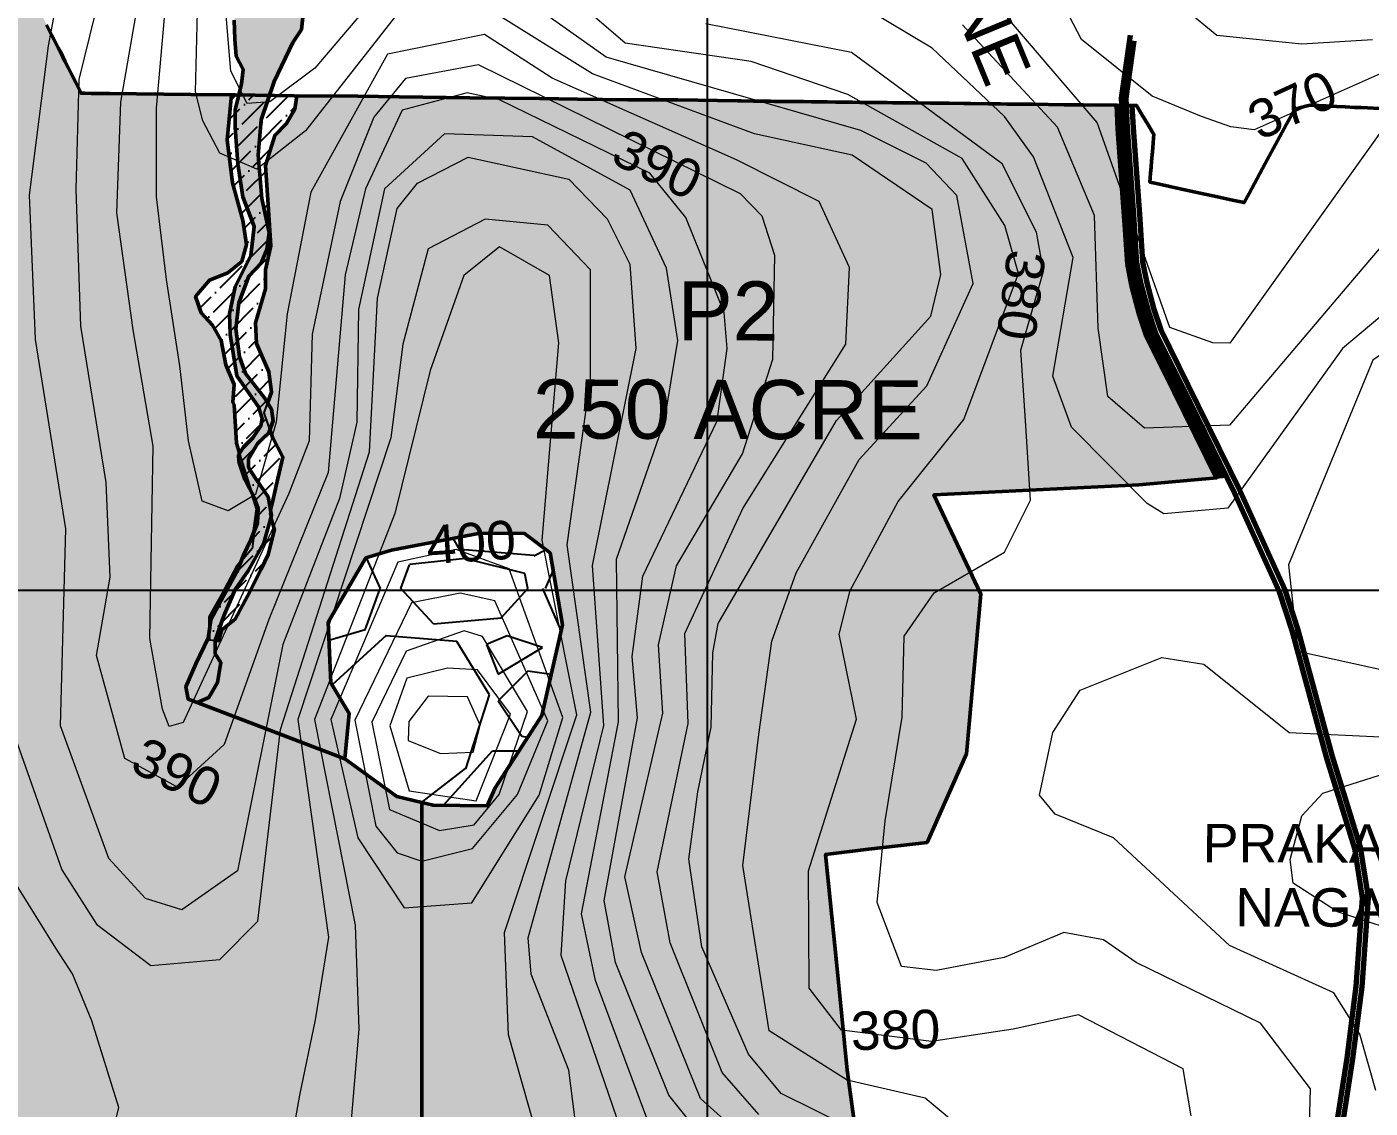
# Model space of a CAD drawing. Header units: metres. Extents: x 32505 to 230200, y 224018 to 1564544.
# Drawn here: x 225309 to 226673, y 1562174 to 1563272 of the extents above; entities that cross this region are included whole.
import ezdxf

# ---------------------------------------------------------------- set-up
doc = ezdxf.new("R2010")
doc.units = ezdxf.units.M
doc.linetypes.add('PHANTOM2', pattern=[1.25, 0.625, -0.125, 0.125, -0.125, 0.125, -0.125])
for name, color, linetype, lineweight in [('10 M CONTOUR', 8, 'Continuous', 9), ('2 M CONTOUR', 254, 'Continuous', 9), ('STREAM', 141, 'Continuous', 0)]:
    doc.layers.add(name, color=color, linetype=linetype, lineweight=lineweight)
for name, color, linetype in [('CONTEXT', 44, 'Continuous'), ('G_B.T. ROAD', 1, 'Continuous'), ('GRID', 7, 'Continuous'), ('VILLAGE BOUNDARY', 6, 'Continuous')]:
    doc.layers.add(name, color=color, linetype=linetype)
doc.styles.get("Standard").update_dxf_attribs({"font": 'arial.ttf'})

msp = doc.modelspace()

# ---------------------------------------------------------------- hatches: boundary and pattern name
h = msp.add_hatch()
h.set_pattern_fill('ANSI36', color=4, scale=4)
h.paths.add_polyline_path([(225517.1, 1563202.7), (225512.8, 1563157.4), (225518.3, 1563113.6), (225528.7, 1563075.2), (225532.2, 1563051), (225527.5, 1563033.9), (225513.5, 1563022.3), (225494.8, 1563014.8), (225480.6, 1562998.2), (225486.3, 1562981.8), (225497.7, 1562969.1), (225506.7, 1562953.7), (225511.4, 1562928.8), (225519.7, 1562908.9), (225518.4, 1562891), (225519.7, 1562888.2), (225522.2, 1562849.2), (225526.7, 1562834.6), (225535.9, 1562805.3), (225543.1, 1562782.2), (225538, 1562742.5), (225522.9, 1562724.3), (225507.6, 1562695.4), (225495.2, 1562673.4), (225494.7, 1562649.6), (225504, 1562648.8), (225507.4, 1562660), (225520.7, 1562670.6), (225533.4, 1562694), (225547.4, 1562721.5), (225554.3, 1562736.2), (225560.7, 1562761.8), (225555.9, 1562777.9), (225558.7, 1562789.3), (225564.3, 1562813.5), (225569.3, 1562835), (225558.8, 1562855.5), (225550.2, 1562880.1), (225557.8, 1562901.2), (225555.1, 1562921.8), (225542.6, 1562950.5), (225541.6, 1562971.6), (225551.5, 1563006), (225551.5, 1563025.4), (225556.9, 1563049.8), (225554.2, 1563091.2), (225551.5, 1563131.3), (225561.1, 1563161.7), (225572.8, 1563173.7), (225581.4, 1563188.2), (225583.4, 1563201.9)])
at = {"true_color": 0xab5959}
h = msp.add_hatch(dxfattribs=at)
h.set_pattern_fill('GRAVEL', color=25, scale=300)
h.set_pattern_definition([(228.0127875, (216, 300), (-2400, -2700), [40.3608, -3995.726414]), (184.9697407, (189, 270), (3600, 300), [69.2604, -6856.77743]), (132.5104471, (120, 264), (3000, -3300), [48.8364, -4834.80978]), (267.273689, (3, 189), (300, 6000), [63.0714, -6244.06741]), (292.8336542, (0, 126), (-1500, 3600), [61.8465, -6122.81194]), (357.273689, (24, 69), (-6000, 300), [63.0714, -6244.06741]), (37.6942405, (87, 66), (-3900, -3000), [83.4087, -8257.454565]), (72.2553284, (153, 117), (2100, 6600), [78.7464, -7795.89645]), (121.4295656, (177, 192), (-2400, 3900), [63.285, -6265.221933]), (175.2363583, (144, 246), (3300, -300), [72.2496, -3540.228774]), (222.3974378, (72, 252), (-3600, -3300), [93.4344, -9250.0125]), (138.8140748, (300, 186), (-2100, 1800), [31.8903, -3157.153444]), (171.4692344, (276, 207), (3900, -600), [60.6711, -6006.453425]), (225, (216, 216), (-3e-14, -300), [42.4263, -381.83777]), (203.1985905, (195, 252), (1500, 600), [22.8474, -2261.88453]), (291.8014095, (174, 243), (-300, 900), [32.3109, -1583.23854]), (30.9637565, (186, 213), (900, 600), [52.4787, -1696.80687]), (161.565051, (231, 240), (600, -300), [37.9473, -910.736]), (16.3895403, (0, 243), (3000, 900), [53.16, -5262.853544]), (70.346176, (51, 258), (-1200, -3300), [44.5983, -4415.222324]), (293.1985905, (231, 300), (-600, 1500), [45.6945, -2239.03743]), (343.6104597, (249, 258), (-3000, 900), [53.16, -5262.853544]), (339.4439548, (0, 57), (-1500, 600), [51.264, -2511.937124]), (294.7751406, (48, 39), (-1500, 3300), [42.9534, -4252.39292]), (66.8014095, (234, 0), (600, 1500), [45.6945, -2239.03743]), (17.3540246, (252, 42), (-3900, -1200), [50.2893, -4978.627084]), (69.4439548, (87, 0), (-600, -1500), [25.632, -2537.569124]), (101.3099325, (216, 0), (-300, 1200), [15.297, -1514.408854]), (165.9637565, (213, 15), (900, -300), [61.8465, -1175.08519]), (186.009006, (153, 30), (3000, 300), [57.315, -5674.17695]), (303.6900675, (186, 186), (-300, 600), [43.2666, -1038.39878]), (353.1572266, (210, 150), (5100, -600), [75.5382, -7478.26879]), (60.945396, (285, 141), (-1200, -2100), [30.8868, -3057.80224]), (90, (300, 168), (-300, 300), [18, -282]), (120.2564372, (147, 39), (1200, -2100), [41.6772, -4126.055997]), (48.0127875, (126, 75), (2400, 2700), [80.7216, -3955.365614]), (0, (180, 135), (300, 300), [78, -222]), (325.3048465, (258, 135), (3000, -2100), [47.4342, -4695.98229]), (254.054604, (297, 108), (-300, -1200), [43.6806, -2140.352367]), (207.6459754, (285, 66), (-5700, -3000), [71.1195, -7040.842255]), (175.4260787, (222, 33), (-3900, 300), [75.2397, -7448.72202])])
h.paths.add_polyline_path([(225814.7, 1562757.6), (225769.7, 1562758.1), (225679.5, 1562740.6), (225653.6, 1562733), (225615.1, 1562667.5), (225618, 1562606), (225636.7, 1562575), (225632.1, 1562529), (225684.9, 1562490.6), (225721.7, 1562481.9), (225776.7, 1562481.3), (225784.9, 1562499.6), (225832, 1562572.9), (225853.1, 1562664.9), (225840.5, 1562737.9)])
at = {"layer": 'STREAM', "lineweight": 50}
h = msp.add_hatch(color=256, dxfattribs=at)
h.dxf.hatch_style = 1
h.paths.add_polyline_path([(225589.6, 1563281.8), (225586.7, 1563293.6), (225569.7, 1563303.8), (225557.2, 1563311.2), (225555.8, 1563317.8), (225561.7, 1563326.6), (225579.3, 1563341.3), (225591.2, 1563348.2), (225596.4, 1563357.1), (225599.4, 1563374.7), (225586.1, 1563397.6), (225572.8, 1563424.1), (225570.6, 1563444.8), (225576.5, 1563471.3), (225581.7, 1563502.3), (225587.7, 1563534.6), (225576.9, 1563534.8), (225574.1, 1563514), (225568.6, 1563473), (225564.2, 1563466), (225558.9, 1563470.2), (225555.8, 1563499.5), (225552.1, 1563535.1), (225546.3, 1563535.2), (225547.8, 1563470.6), (225551.3, 1563434.8), (225564.2, 1563405.5), (225572.8, 1563388.3), (225583.6, 1563375.4), (225585.7, 1563366.8), (225581.4, 1563356.8), (225570, 1563347.4), (225556.4, 1563336.7), (225547.8, 1563325.2), (225540.6, 1563314.5), (225528.4, 1563303), (225523.4, 1563295.9), (225519.8, 1563278.7), (225520.5, 1563259.4), (225522, 1563242.2), (225529.1, 1563228.6), (225527.3, 1563214.2), (225520.8, 1563187.6), (225520.8, 1563169.7), (225523.7, 1563133), (225528.7, 1563099.3), (225540.2, 1563069.2), (225536.6, 1563039.7), (225520.8, 1563007.9), (225515, 1562980.6), (225515.7, 1562959.7), (225522.5, 1562917.8), (225544.7, 1562886.1), (225548.3, 1562874.3), (225547, 1562867), (225538.8, 1562854.8), (225529.3, 1562845.3), (225524.3, 1562837.5), (225524.7, 1562830.7), (225530.6, 1562812.6), (225540.2, 1562794.3), (225544.3, 1562782.9), (225543.4, 1562768), (225536.6, 1562751.2), (225529.3, 1562735.8), (225522.4, 1562718.3), (225509.3, 1562694.3), (225496.2, 1562669.6), (225493.3, 1562651.4), (225481, 1562625.2), (225470.8, 1562602), (225473, 1562589.6), (225482.4, 1562586), (225494.1, 1562591.1), (225502.8, 1562606.3), (225506.4, 1562626.7), (225500.6, 1562635.4), (225500.6, 1562649.2), (225509.3, 1562674), (225521, 1562700.9), (225534.1, 1562719.8), (225550.1, 1562748.1), (225557.8, 1562775.8), (225554.2, 1562794.8), (225541.8, 1562813), (225534.5, 1562824.7), (225534.5, 1562833.4), (225544, 1562849.5), (225554.9, 1562859.7), (225559.3, 1562872.1), (225557.8, 1562883.7), (225550.5, 1562895.4), (225531.2, 1562920.2), (225525.3, 1562937), (225521.6, 1562965.5), (225524.6, 1562991.9), (225534.8, 1563018.9), (225547.3, 1563032.1), (225553.1, 1563046), (225555.3, 1563062.8), (225547.9, 1563097.7), (225544.3, 1563141.7), (225547.2, 1563177.7), (225560.4, 1563216.6), (225579.5, 1563256.2), (225588.1, 1563269.3)])
at = {"layer": 'STREAM', "true_color": 0xffffdb}
h = msp.add_hatch(color=7, dxfattribs=at)
h.dxf.hatch_style = 1
h.paths.add_polyline_path([(225710.4, 1562484.6), (225684.9, 1562490.6), (225632.1, 1562529), (225482.4, 1562586), (225473, 1562589.6), (225470.8, 1562602), (225481, 1562625.2), (225493.3, 1562651.4), (225495, 1562661.5), (225495.2, 1562673.4), (225507.6, 1562695.4), (225522.9, 1562724.3), (225526.5, 1562728.6), (225529.3, 1562735.8), (225536.6, 1562751.2), (225540.3, 1562760.3), (225543.1, 1562782.2), (225538, 1562798.5), (225530.6, 1562812.6), (225524.7, 1562830.7), (225524.3, 1562837.5), (225525.3, 1562839.2), (225522.2, 1562849.2), (225519.7, 1562888.2), (225518.4, 1562891), (225519.7, 1562908.9), (225511.4, 1562928.8), (225506.7, 1562953.7), (225497.7, 1562969.1), (225486.3, 1562981.8), (225480.6, 1562998.2), (225494.8, 1563014.8), (225513.5, 1563022.3), (225527.5, 1563033.9), (225532.2, 1563051), (225528.7, 1563075.2), (225518.3, 1563113.6), (225512.8, 1563157.4), (225517.1, 1563202.8), (225475.9, 1563203.2), (225393.4, 1563204.2), (225386.8, 1563204.2), (225381, 1563204.3), (225374.7, 1563204.4), (225368.2, 1563204.5), (225364.5, 1563204.5), (225362.8, 1563207.9), (225359, 1563215.5), (225354.8, 1563223.9), (225350.9, 1563231.5), (225348, 1563237.2), (225345.6, 1563242), (225343.4, 1563246.4), (225341.2, 1563250.7), (225338.1, 1563256.8), (225336.5, 1563260), (225334.9, 1563263.3), (225332.2, 1563268.6), (225329.5, 1563273.9), (225325.8, 1563281.3), (225323.7, 1563285.4), (225321.2, 1563290.4), (225319.8, 1563293.6), (225318.1, 1563297.7), (225317, 1563300.3), (225315.6, 1563303.7), (225314.5, 1563306.4), (225313.4, 1563309.1), (225312.4, 1563311.4), (225311.2, 1563314.5), (225309.7, 1563318.1), (225308.7, 1563320.4), (225307.9, 1563322.3), (225306.9, 1563324.7), (225297.9, 1563346.5), (225285.4, 1563376.6), (225271.1, 1563411.2), (225258.3, 1563442), (225245, 1563474), (225216, 1563462), (225153.3, 1563436), (225082.1, 1563406.5), (224883.5, 1563319.7), (224823.2, 1563296.6), (224782.5, 1563281.1), (224790.8, 1563227.3), (224798.1, 1563179.9), (224802, 1563154.2), (224806.5, 1563124.8), (224810.5, 1563099.2), (224812.8, 1563084.3), (224827.3, 1563089.3), (224838.1, 1563093), (224848.9, 1563096.8), (224863.3, 1563101.7), (224866.6, 1563094.5), (224870.3, 1563086.3), (224873.6, 1563079), (224876.2, 1563073.4), (224867.7, 1563070.1), (224857.7, 1563066.3), (224842.5, 1563060.4), (224828, 1563054.7), (224815.5, 1563053.9), (224820.5, 1563000), (224828.6, 1562911.1), (224831, 1562884.6), (224834.6, 1562844.8), (224838.6, 1562801.8), (224842.3, 1562760.8), (224847, 1562709.6), (224850.3, 1562672.8), (224850.8, 1562668.1), (224851.6, 1562659.4), (224852.1, 1562654.1), (224880.1, 1562610.3), (224919.4, 1562549.1), (224991.3, 1562436.8), (225007.4, 1562411.8), (225018, 1562395.2), (225050.9, 1562331.6), (225072.8, 1562289.1), (225100.4, 1562235.6), (225162.1, 1562115.5), (225194.8, 1562051.7), (225223.7, 1561995.5), (225227.4, 1561988.2), (225229.9, 1561983.5), (225233.4, 1561976.5), (225237.3, 1561968.9), (225247.3, 1561949.4), (225258.4, 1561927.8), (225260.5, 1561921.7), (225262.8, 1561913.8), (225284.5, 1561893), (225341, 1561838.6), (225423.7, 1561757.8), (225510.5, 1561673), (225559.9, 1561624.5), (225616, 1561569.7), (225644.5, 1561569.7), (225710.4, 1561569.7)])
h = msp.add_hatch(color=7, dxfattribs=at)
h.dxf.hatch_style = 1
h.paths.add_polyline_path([(226142.1, 1562213), (226131.2, 1562322.5), (226120.2, 1562432), (226163.8, 1562437.1), (226223.2, 1562444.1), (226263.2, 1562533.9), (226277.7, 1562696), (226230.2, 1562796.9), (226438.1, 1562807.1), (226517.2, 1562814.2), (226474.4, 1562901.3), (226446.4, 1562958), (226438.9, 1562980.4), (226431, 1563009.8), (226426.8, 1563031.1), (226424, 1563075.6), (226417.2, 1563168.4), (226416, 1563192.3), (226413.1, 1563192.3), (226382.1, 1563192.7), (226362.3, 1563192.9), (226330.1, 1563193.3), (226314.4, 1563193.5), (226304, 1563193.6), (226297.6, 1563193.7), (226285.5, 1563193.8), (226267.5, 1563194), (226260.6, 1563194.1), (226245.5, 1563194.3), (226226.7, 1563194.5), (226210.9, 1563194.7), (226195.6, 1563194.8), (226188, 1563194.9), (226182.7, 1563195), (226169.3, 1563195.1), (226161.4, 1563195.2), (226155.1, 1563195.3), (226147.5, 1563195.4), (226139, 1563195.5), (226130.6, 1563195.6), (226121.7, 1563195.7), (226118, 1563195.7), (226105.9, 1563195.9), (226097.7, 1563196), (226087.7, 1563196.1), (226083.2, 1563196.1), (226076.6, 1563196.2), (226073.1, 1563196.3), (226068.4, 1563196.3), (226064.3, 1563196.4), (226062.2, 1563196.4), (226057.5, 1563196.4), (226047.1, 1563196.5), (226034.6, 1563196.7), (226030.7, 1563196.7), (225970.2, 1563197.8), (225919.4, 1563198), (225868.2, 1563198.6), (225830, 1563199.1), (225759, 1563199.9), (225687.4, 1563200.9), (225645.4, 1563201.4), (225583.4, 1563201.9), (225581.4, 1563188.2), (225572.8, 1563173.7), (225561.1, 1563161.7), (225551.5, 1563131.3), (225554.2, 1563091.2), (225556.9, 1563049.8), (225551.5, 1563025.4), (225551.5, 1563006), (225541.6, 1562971.6), (225542.6, 1562950.5), (225555.1, 1562921.8), (225557.8, 1562901.2), (225553.8, 1562890.1), (225557.8, 1562883.7), (225559.3, 1562872.1), (225556.1, 1562863.2), (225558.8, 1562855.5), (225569.3, 1562835), (225564.3, 1562813.5), (225558.7, 1562789.3), (225556.8, 1562781.3), (225557.8, 1562775.8), (225557.2, 1562773.5), (225560.7, 1562761.8), (225554.3, 1562736.2), (225547.4, 1562721.5), (225533.4, 1562694), (225520.7, 1562670.6), (225507.4, 1562660), (225504, 1562648.8), (225500.6, 1562649.1), (225500.6, 1562635.4), (225506.4, 1562626.7), (225502.8, 1562606.3), (225494.1, 1562591.1), (225482.4, 1562586), (225632.1, 1562529), (225636.7, 1562575), (225618, 1562606), (225615.1, 1562667.5), (225653.6, 1562733), (225679.5, 1562740.6), (225769.7, 1562758.1), (225814.7, 1562757.6), (225840.5, 1562737.9), (225853.1, 1562664.9), (225832, 1562572.9), (225784.9, 1562499.6), (225776.7, 1562481.3), (225721.7, 1562481.9), (225710.4, 1562484.6), (225710.4, 1561569.7), (226605.1, 1561569.7), (226612.1, 1561662.6), (226583.8, 1561654.3), (226570.7, 1561655), (226565.7, 1561637.3), (226393.7, 1561672.4), (226307.3, 1561709.5), (226333.7, 1561723.8), (226363.6, 1561810.7), (226292.5, 1561808.3), (226238.2, 1561938.4), (226166.9, 1562032.6)])

# ---------------------------------------------------------------- linework, layer by layer
at = {"color": 1, "lineweight": 50}
for p, q in [((226502, 1562866.7), (226462.4, 1562947)), ((226527.3, 1562815.1), (226502, 1562866.7))]:
    msp.add_line(p, q, dxfattribs=at)
msp.add_lwpolyline([(225329.5, 1563273.9), (225332.2, 1563268.6), (225334.9, 1563263.3), (225336.5, 1563260), (225338.1, 1563256.8), (225341.2, 1563250.7), (225343.4, 1563246.4), (225345.6, 1563242), (225348, 1563237.2), (225350.9, 1563231.5), (225354.8, 1563223.9), (225359, 1563215.5), (225362.8, 1563207.9), (225364.5, 1563204.5), (225368.2, 1563204.5), (225374.7, 1563204.4), (225381, 1563204.3), (225386.8, 1563204.2), (225393.4, 1563204.2), (225475.9, 1563203.2), (225521.2, 1563202.8), (225580.8, 1563202), (225645.4, 1563201.4), (225687.4, 1563200.9), (225759, 1563199.9), (225830, 1563199.1), (225868.2, 1563198.6), (225919.4, 1563198), (225970.2, 1563197.8), (226030.7, 1563196.7), (226034.6, 1563196.7), (226047.1, 1563196.5), (226057.5, 1563196.4), (226062.2, 1563196.4), (226064.3, 1563196.4), (226068.4, 1563196.3), (226073.1, 1563196.3), (226076.6, 1563196.2), (226083.2, 1563196.1), (226087.7, 1563196.1), (226097.7, 1563196), (226105.9, 1563195.9), (226118, 1563195.7), (226121.7, 1563195.7), (226130.6, 1563195.6), (226139, 1563195.5), (226147.5, 1563195.4), (226155.1, 1563195.3), (226161.4, 1563195.2), (226169.3, 1563195.1), (226182.7, 1563195), (226188, 1563194.9), (226195.6, 1563194.8), (226210.9, 1563194.7), (226226.7, 1563194.5), (226245.5, 1563194.3), (226260.6, 1563194.1), (226267.5, 1563194), (226285.5, 1563193.8), (226297.6, 1563193.7), (226304, 1563193.6), (226314.4, 1563193.5), (226330.1, 1563193.3), (226362.3, 1563192.9), (226382.1, 1563192.7), (226413.1, 1563192.3), (226420.4, 1563192.2), (226430, 1563192.1), (226435.6, 1563192.1), (226440.1, 1563184.6), (226444.9, 1563176.7), (226448.6, 1563170.7), (226453.4, 1563162.8), (226453.1, 1563159.2), (226452.6, 1563153.7), (226451.9, 1563145.1), (226451.1, 1563135.5), (226450.6, 1563129.6), (226450.1, 1563123.5), (226449.7, 1563118.8), (226449.3, 1563114.3), (226455.9, 1563112.9), (226469.6, 1563109.9), (226483.3, 1563106.9), (226500.4, 1563103.2), (226518.1, 1563099.3), (226533.1, 1563096.1), (226545, 1563093.5), (226550.1, 1563102.9), (226558.3, 1563118), (226566.4, 1563133.1), (226578.9, 1563156.1), (226588, 1563173), (226596.5, 1563188.5), (226602.7, 1563190.1), (226608.9, 1563191.6), (226612.1, 1563192.4), (226620.2, 1563192), (226628.3, 1563191.6), (226638.8, 1563191.1), (226647.8, 1563190.6), (226657.2, 1563190.2), (226663.7, 1563189.9), (226682.9, 1563188.9)], dxfattribs=at)
at = {"color": 4, "flags": 128}
msp.add_lwpolyline([(225517.1, 1563202.7), (225512.8, 1563157.4), (225518.3, 1563113.6), (225528.7, 1563075.2), (225532.2, 1563051), (225527.5, 1563033.9), (225513.5, 1563022.3), (225494.8, 1563014.8), (225480.6, 1562998.2), (225486.3, 1562981.8), (225497.7, 1562969.1), (225506.7, 1562953.7), (225511.4, 1562928.8), (225519.7, 1562908.9), (225518.4, 1562891), (225519.7, 1562888.2), (225522.2, 1562849.2), (225526.7, 1562834.6), (225535.9, 1562805.3), (225543.1, 1562782.2), (225538, 1562742.5), (225522.9, 1562724.3), (225507.6, 1562695.4), (225495.2, 1562673.4), (225494.7, 1562649.6), (225504, 1562648.8), (225507.4, 1562660), (225520.7, 1562670.6), (225533.4, 1562694), (225547.4, 1562721.5), (225554.3, 1562736.2), (225560.7, 1562761.8), (225555.9, 1562777.9), (225558.7, 1562789.3), (225564.3, 1562813.5), (225569.3, 1562835), (225558.8, 1562855.5), (225550.2, 1562880.1), (225557.8, 1562901.2), (225555.1, 1562921.8), (225542.6, 1562950.5), (225541.6, 1562971.6), (225551.5, 1563006), (225551.5, 1563025.4), (225556.9, 1563049.8), (225554.2, 1563091.2), (225551.5, 1563131.3), (225561.1, 1563161.7), (225572.8, 1563173.7), (225581.4, 1563188.2), (225583.4, 1563201.9), (225517.1, 1563202.7)], dxfattribs=at)
at = {"color": 1}
msp.add_lwpolyline([(226527.3, 1562815.1), (226438.1, 1562807.1), (226427.9, 1562806.8), (226391.6, 1562805.3), (226327.6, 1562802), (226230.2, 1562796.9), (226267, 1562718.6), (226277.7, 1562696), (226263.2, 1562533.9), (226223.2, 1562444.1), (226163.8, 1562437.1)], dxfattribs=at)
at = {"color": 17, "elevation": 400, "flags": 128}
msp.add_lwpolyline([(225814.7, 1562757.6), (225769.7, 1562758.1), (225679.5, 1562740.6), (225653.6, 1562733), (225615.1, 1562667.5), (225618, 1562606), (225636.7, 1562575), (225632.1, 1562529), (225684.9, 1562490.6), (225721.7, 1562481.9), (225776.7, 1562481.3), (225784.9, 1562499.6), (225832, 1562572.9), (225853.1, 1562664.9), (225840.5, 1562737.9), (225814.7, 1562757.6)], dxfattribs=at)
at = {"color": 8}
msp.add_lwpolyline([(225776.7, 1562481.3), (225721.7, 1562481.9), (225684.9, 1562490.6), (225632.1, 1562529), (225636.7, 1562575), (225618, 1562606), (225615.1, 1562667.5), (225653.6, 1562733), (225679.5, 1562740.6), (225769.7, 1562758.1), (225814.7, 1562757.6), (225840.5, 1562737.9), (225853.1, 1562664.9), (225832, 1562572.9), (225784.9, 1562499.6)], close=True, dxfattribs=at)
at = {"layer": '10 M CONTOUR'}
for points in [[(226759.2, 1563258, 370), (226555.2, 1563167.5, 370), (226531.6, 1563170.3, 370), (226501.9, 1563180.8, 370), (226451.7, 1563201.4, 370), (226380, 1563259.1, 370), (226301.5, 1563409.9, 370)], [(226491.1, 1562166.7, 380), (226483.3, 1562214.4, 380), (226376.8, 1562269, 380), (226310.7, 1562254.6, 380), (226227.6, 1562242, 380), (226136.3, 1562253.5, 380), (226103.4, 1562296.1, 380), (226102.9, 1562415.2, 380), (226151.4, 1562569.3, 380), (226134, 1562655.6, 380), (226145.2, 1562699.8, 380), (226193.9, 1562790.2, 380), (226260.5, 1562873.3, 380), (226315.9, 1563021.4, 380), (226302, 1563070.4, 380), (226258.8, 1563138.2, 380), (226142.6, 1563203.2, 380), (226044.6, 1563236.6, 380), (225916.9, 1563255.2, 380), (225795.4, 1563360, 380)], [(226026.1, 1562106.2, 390), (225961.2, 1562187.6, 390), (225907, 1562322.2, 390), (225895.3, 1562385.1, 390), (225929.4, 1562570.7, 390), (225924, 1562632.9, 390), (225934.7, 1562714.4, 390), (226010.1, 1562871.9, 390), (226020.3, 1562945.3, 390), (226017.1, 1562981.9, 390), (225978.2, 1563078.5, 390), (225941.9, 1563123.3, 390), (225789.3, 1563197.9, 390), (225756.3, 1563204.9, 390), (225690.4, 1563187.3, 390), (225653.2, 1563107.6, 390), (225632.4, 1563020.1, 390), (225615.2, 1562819.6, 390), (225555.2, 1562670.5, 390), (225509.8, 1562543.5, 390), (225462.4, 1562500.2, 390), (225408.7, 1562529.3, 390), (225380.1, 1562633.8, 390), (225393.9, 1562713.4, 390), (225389.8, 1562809.3, 390), (225364.1, 1562968, 390), (225359.4, 1563106.7, 390), (225362.6, 1563218.4, 390), (225389.7, 1563328.7, 390)], [(225617.9, 1562568.8, 400), (225645.4, 1562448.6, 400), (225692.4, 1562377.6, 400), (225761, 1562382.7, 400), (225829.5, 1562492.1, 400), (225853.6, 1562571, 400), (225799, 1562721.8, 400), (225745.1, 1562741.5, 400), (225686.1, 1562728.6, 400), (225617.9, 1562568.8, 400)]]:
    msp.add_polyline3d(points, dxfattribs=at)
at = {"layer": '2 M CONTOUR', "linetype": 'Continuous'}
for points, elevation in [([(225287.3, 1561890.2), (225336.9, 1561957.8), (225381.4, 1562088.5), (225402.8, 1562175.1), (225375.4, 1562262.9), (225355.6, 1562310.8), (225338.7, 1562336.7), (225297.2, 1562403.7), (225246.4, 1562560.6), (225253.3, 1562712.2), (225253.1, 1562790.7), (225216.4, 1562938), (225222.4, 1563064.5), (225232.1, 1563178.4), (225269.4, 1563341.7), (225261.1, 1563391.7), (225215.5, 1563405.2), (225185.9, 1563406.5), (225094, 1563431.9), (225005.1, 1563457.8), (224909.4, 1563514.4), (224889, 1563585.6), (224953.7, 1563700)], 396), ([(225291.8, 1562566.7), (225345, 1562416.3), (225380.2, 1562361.1), (225435.1, 1562319.3), (225505.2, 1562325.2), (225543.9, 1562364), (225566.9, 1562558.8), (225657.3, 1562840.4), (225665.2, 1562996.5), (225685.3, 1563087.4), (225705.9, 1563113.4), (225757.3, 1563139.7), (225859.4, 1563117.2), (225898.4, 1563077.2), (225921.6, 1563031), (225927.7, 1562945.3), (225883.4, 1562725.3), (225894.9, 1562562.8), (225856.1, 1562405.2), (225851.4, 1562329.7), (225924.1, 1562117.6)], 394)]:
    msp.add_lwpolyline(points, dxfattribs=dict(at, elevation=elevation))
at = {"layer": '2 M CONTOUR'}
for points in [[(225976.9, 1562061.6, 392), (225886.6, 1562303.8, 392), (225872.5, 1562371.5, 392), (225910, 1562566.6, 392), (225907.9, 1562731.5, 392), (225956.8, 1562871.7, 392), (225970.1, 1562953.7, 392), (225958.6, 1563027, 392), (225921.8, 1563106.2, 392), (225822.7, 1563160.3, 392), (225733.3, 1563163.4, 392), (225672.6, 1563107.5, 392), (225646.2, 1562985.1, 392), (225644.5, 1562870.7, 392), (225626.9, 1562793.1, 392), (225569.2, 1562645, 392), (225523.1, 1562415.1, 392), (225466.6, 1562375.6, 392), (225429.8, 1562387.3, 392), (225392.7, 1562427.8, 392), (225343.6, 1562562.4, 392), (225349.1, 1562762.5, 392), (225318.1, 1562954.5, 392), (225312.2, 1563101.1, 392), (225331.5, 1563252.6, 392), (225361.7, 1563414.7, 392)], [(225679.1, 1563321.5, 382), (225601.6, 1563229.9, 382), (225555.9, 1563195.9, 382), (225532.9, 1563194, 382), (225516.6, 1563226.8, 382), (225506.7, 1563344.3, 382)], [(226073.7, 1562111.9, 388), (225993.2, 1562184.2, 388), (225933.2, 1562332.4, 388), (225916.4, 1562409.2, 388), (225955, 1562575.3, 388), (225950.7, 1562644.5, 388), (225968.8, 1562724.7, 388), (226035.9, 1562838.4, 388), (226066.7, 1562934.5, 388), (226068.8, 1563039.7, 388), (226055.8, 1563079.6, 388), (226033.9, 1563102.4, 388), (225768, 1563233.3, 388), (225693.8, 1563219.6, 388), (225661.6, 1563180.1, 388), (225627.5, 1563094.5, 388), (225599, 1562960, 388), (225595.9, 1562851.6, 388), (225575.5, 1562798.4, 388), (225468.2, 1562565.8, 388), (225454, 1562561.6, 388), (225447.2, 1562579.3, 388), (225434.4, 1562651.2, 388), (225437.7, 1562846.4, 388), (225417.2, 1562964.3, 388), (225400.9, 1563083.1, 388), (225404.7, 1563195.6, 388), (225428.5, 1563332.2, 388)], [(226052.5, 1562168, 386), (226015.3, 1562210.6, 386), (225962.5, 1562342.2, 386), (225949.1, 1562414.2, 386), (225980.8, 1562564.8, 386), (225977.4, 1562656.1, 386), (226036.2, 1562782.9, 386), (226140.7, 1562950, 386), (226144.3, 1563027.7, 386), (226113.5, 1563094.6, 386), (226029.8, 1563137.1, 386), (225842.8, 1563219.9, 386), (225774, 1563264.1, 386), (225675.4, 1563244.2, 386), (225597.5, 1563104, 386), (225573.6, 1562980.5, 386), (225562.4, 1562870.5, 386), (225541.4, 1562797.2, 386), (225513.6, 1562780.5, 386), (225487.3, 1562790.5, 386), (225473.5, 1562851.8, 386), (225464.7, 1562928, 386), (225451, 1563015.5, 386), (225441, 1563099.3, 386), (225440.9, 1563189.4, 386), (225453.6, 1563331.2, 386)], [(225691.1, 1563292.4, 384), (225592.2, 1563166.3, 384), (225543, 1563127.3, 384), (225505.4, 1563143.6, 384), (225487.9, 1563176.6, 384), (225480.6, 1563206, 384), (225483.5, 1563328, 384)], [(226262.3, 1562150.4, 382), (226221.1, 1562184.6, 382), (226142, 1562202.8, 382), (226062.8, 1562252.8, 382), (226036.3, 1562420.7, 382), (226052.5, 1562553.7, 382), (226065.6, 1562648.5, 382), (226090.2, 1562717.6, 382), (226154.2, 1562832.7, 382), (226223, 1562907.5, 382), (226270, 1563011.5, 382), (226253.4, 1563100.9, 382), (226222.4, 1563133.6, 382), (226156.1, 1563166.8, 382), (225897.5, 1563241.1, 382), (225766.8, 1563333.8, 382)], [(226675.2, 1563258.6, 368), (226603.7, 1563254.4, 368), (226517.2, 1563263.3, 368), (226451.1, 1563318.1, 368)], [(226699.7, 1563187.7, 372), (226530.6, 1562951, 372), (226513.1, 1562951.2, 372), (226469.5, 1562966.9, 372), (226395.8, 1563174.7, 372), (226280.3, 1563310, 372)], [(226179.6, 1562137.4, 384), (226075.2, 1562189.3, 384), (226041.9, 1562229, 384), (225994.6, 1562338.2, 384), (225981.5, 1562427.1, 384), (225990.4, 1562495.3, 384), (226004, 1562561.2, 384), (226005.6, 1562636.6, 384), (226011.3, 1562666.3, 384), (226131.3, 1562872.4, 384), (226227.1, 1562978.3, 384), (226237.2, 1563020.6, 384), (226228.3, 1563086.4, 384), (226147.2, 1563141.6, 384), (226048.1, 1563163.4, 384), (225883.5, 1563224.4, 384), (225765.2, 1563298.1, 384)], [(226760.6, 1563042.4, 376), (226644.9, 1562945.6, 376), (226528.4, 1562783.4, 376), (226463.6, 1562777.7, 376), (226446.6, 1562788, 376), (226369.7, 1562865.5, 376), (226350.8, 1562917.2, 376), (226371.6, 1563037.8, 376), (226331.1, 1563140, 376), (226301.7, 1563180.8, 376), (226228.5, 1563250.2, 376), (226157, 1563292.9, 376)], [(226610, 1562109.1, 378), (226612.3, 1562193.9, 378), (226561.5, 1562260.5, 378), (226435.4, 1562322.3, 378), (226402.4, 1562345.2, 378), (226361.9, 1562352.8, 378), (226301.5, 1562327.4, 378), (226232.3, 1562314.1, 378), (226197.2, 1562318.1, 378), (226172.6, 1562383.2, 378), (226180.5, 1562466.1, 378), (226197.8, 1562571.3, 378), (226200, 1562653.5, 378), (226230.3, 1562697.5, 378), (226301.8, 1562738.6, 378), (226328.3, 1562791.5, 378), (226323.4, 1562866.9, 378), (226318.2, 1562943.9, 378), (226341.3, 1563023.9, 378), (226334.4, 1563063.6, 378), (226299.5, 1563132.9, 378), (226146.6, 1563246, 378), (225998.5, 1563275.1, 378)], [(226722.9, 1563094.7, 374), (226658.9, 1563019.3, 374), (226530.1, 1562867.5, 374), (226444, 1562864.7, 374), (226406.5, 1562896.6, 374), (226396.9, 1562966.2, 374), (226393, 1563080.3, 374), (226355.5, 1563170.2, 374), (226259.3, 1563273.9, 374)], [(225873.4, 1562104.2, 396), (225859.4, 1562213, 396), (225821.2, 1562310.2, 396), (225818.3, 1562347.4, 396), (225881.8, 1562576.4, 396), (225857.9, 1562746.3, 396), (225881.6, 1562914.5, 396), (225881.5, 1563025.4, 396), (225838.1, 1563070.7, 396), (225774.7, 1563076.6, 396), (225716.8, 1563046.5, 396), (225690.9, 1562949.7, 396), (225678.9, 1562854.7, 396), (225584.6, 1562568.8, 396)], [(225601.3, 1562568.8, 398), (225642.6, 1562360.1, 398), (225646.5, 1562254.6, 398), (225633.1, 1562098.1, 398), (225660.2, 1562019.6, 398), (225713.6, 1561996.7, 398), (225770.8, 1562029.1, 398), (225810.8, 1562090, 398), (225826.1, 1562151, 398), (225798.2, 1562248.9, 398), (225794.3, 1562352.5, 398), (225867.7, 1562573.7, 398), (225832.6, 1562750.8, 398), (225849.3, 1562951.3, 398), (225839.9, 1563019.4, 398), (225789.3, 1563048.7, 398), (225752.9, 1563019.4, 398), (225718.8, 1562923.1, 398), (225682.8, 1562778.1, 398), (225601.3, 1562568.8, 398)], [(227005.4, 1562874.6, 378), (226982.6, 1562942.1, 378), (226916.4, 1563032, 378), (226869.3, 1563050.5, 378), (226836.2, 1563044.5, 378), (226675.8, 1562933.7, 378), (226590, 1562725.7, 378), (226599.6, 1562638.2, 378), (226693.3, 1562617.5, 378), (226759.8, 1562645.6, 378), (226985.8, 1562786.3, 378), (227005.4, 1562874.6, 378)], [(225642.4, 1562568.2, 402), (225663.6, 1562460.7, 402), (225685.2, 1562433.4, 402), (225710.4, 1562425.2, 402), (225761.7, 1562438, 402), (225807.3, 1562492.7, 402), (225838.2, 1562567.5, 402), (225784.5, 1562689.3, 402), (225749.2, 1562697.2, 402), (225699.8, 1562687.3, 402), (225642.4, 1562568.2, 402)], [(225659.7, 1562566.1, 404), (225677.5, 1562477.6, 404), (225728.3, 1562456.2, 404), (225763.6, 1562462.1, 404), (225789, 1562492.6, 404), (225817.7, 1562577, 404), (225771.8, 1562653.1, 404), (225753.2, 1562659, 404), (225694.4, 1562638.1, 404), (225659.7, 1562566.1, 404)], [(226678.7, 1562192.3, 376), (226662.4, 1562249.5, 376), (226636.1, 1562291.5, 376), (226530.3, 1562339.4, 376), (226412.4, 1562448.9, 376), (226353.3, 1562472.7, 376), (226337.4, 1562492, 376), (226350.7, 1562555.8, 376), (226378.7, 1562598.5, 376), (226461.6, 1562631.8, 376), (226504, 1562625, 376), (226590.8, 1562555.8, 376), (226690.4, 1562550.9, 376)], [(225677.8, 1562562.5, 406), (225697.5, 1562496.4, 406), (225765.6, 1562486.2, 406), (225800.4, 1562574.3, 406), (225766.7, 1562619.2, 406), (225736.3, 1562621.1, 406), (225695.1, 1562610.7, 406), (225677.8, 1562562.5, 406)], [(225697.3, 1562566.8, 408), (225696.5, 1562547.7, 408), (225729.4, 1562534.5, 408), (225762.5, 1562535.6, 408), (225769.4, 1562563.2, 408), (225756.6, 1562591.8, 408), (225716.7, 1562592.7, 408), (225697.3, 1562566.8, 408)], [(225584.6, 1562568.8, 396), (225615.6, 1562347.9, 396), (225602.2, 1562263.9, 396), (225586.3, 1562187.4, 396), (225564.6, 1562064.9, 396)], [(226720.8, 1562347.4, 374), (226639.9, 1562373.8, 374), (226594.9, 1562402.9, 374), (226591.6, 1562426.7, 374), (226603.6, 1562471.2, 374), (226624.9, 1562494.1, 374), (226760.3, 1562536.9, 374)]]:
    msp.add_polyline3d(points, dxfattribs=at)
at = {"layer": 'G_B.T. ROAD', "color": 1, "lineweight": 50}
for points in [[(225710.4, 1561569.7), (225710.4, 1562484.6), (225684.9, 1562490.6), (225632.1, 1562529), (225482.4, 1562586), (225473, 1562589.6), (225470.8, 1562602), (225481, 1562625.2), (225493.3, 1562651.4), (225495, 1562661.5), (225495.2, 1562673.4), (225507.6, 1562695.4), (225522.9, 1562724.3), (225526.5, 1562728.6), (225529.3, 1562735.8), (225536.6, 1562751.2), (225540.3, 1562760.3), (225543.1, 1562782.2), (225538, 1562798.5), (225530.6, 1562812.6), (225524.7, 1562830.7), (225524.3, 1562837.5), (225525.3, 1562839.2), (225522.2, 1562849.2), (225519.7, 1562888.2), (225518.4, 1562891), (225519.7, 1562908.9), (225511.4, 1562928.8), (225506.7, 1562953.7), (225497.7, 1562969.1), (225486.3, 1562981.8), (225480.6, 1562998.2), (225494.8, 1563014.8), (225513.5, 1563022.3), (225527.5, 1563033.9), (225532.2, 1563051), (225528.7, 1563075.2), (225518.3, 1563113.6), (225512.8, 1563157.4), (225517.1, 1563202.8), (225475.9, 1563203.2), (225393.4, 1563204.2), (225386.8, 1563204.2), (225381, 1563204.3), (225374.7, 1563204.4), (225368.2, 1563204.5), (225364.5, 1563204.5), (225362.8, 1563207.9), (225359, 1563215.5), (225354.8, 1563223.9), (225350.9, 1563231.5), (225348, 1563237.2), (225345.6, 1563242), (225343.4, 1563246.4), (225341.2, 1563250.7), (225338.1, 1563256.8), (225336.5, 1563260), (225334.9, 1563263.3), (225332.2, 1563268.6), (225329.5, 1563273.9)], [(226166.9, 1562032.6), (226142.1, 1562213), (226131.2, 1562322.5), (226120.2, 1562432), (226163.8, 1562437.1), (226223.2, 1562444.1), (226263.2, 1562533.9), (226277.7, 1562696), (226230.2, 1562796.9), (226438.1, 1562807.1), (226517.2, 1562814.2), (226474.4, 1562901.3), (226446.4, 1562958), (226438.9, 1562980.4), (226431, 1563009.8), (226426.8, 1563031.1), (226424, 1563075.6), (226417.2, 1563168.4), (226416, 1563192.3), (226413.1, 1563192.3), (226382.1, 1563192.7), (226362.3, 1563192.9), (226330.1, 1563193.3), (226314.4, 1563193.5), (226304, 1563193.6), (226297.6, 1563193.7), (226285.5, 1563193.8), (226267.5, 1563194), (226260.6, 1563194.1), (226245.5, 1563194.3), (226226.7, 1563194.5), (226210.9, 1563194.7), (226195.6, 1563194.8), (226188, 1563194.9), (226182.7, 1563195), (226169.3, 1563195.1), (226161.4, 1563195.2), (226155.1, 1563195.3), (226147.5, 1563195.4), (226139, 1563195.5), (226130.6, 1563195.6), (226121.7, 1563195.7), (226118, 1563195.7), (226105.9, 1563195.9), (226097.7, 1563196), (226087.7, 1563196.1), (226083.2, 1563196.1), (226076.6, 1563196.2), (226073.1, 1563196.3), (226068.4, 1563196.3), (226064.3, 1563196.4), (226062.2, 1563196.4), (226057.5, 1563196.4), (226047.1, 1563196.5), (226034.6, 1563196.7), (226030.7, 1563196.7), (225970.2, 1563197.8), (225919.4, 1563198), (225868.2, 1563198.6), (225830, 1563199.1), (225759, 1563199.9), (225687.4, 1563200.9), (225645.4, 1563201.4), (225583.4, 1563201.9), (225581.4, 1563188.2), (225572.8, 1563173.7), (225561.1, 1563161.7), (225551.5, 1563131.3), (225554.2, 1563091.2), (225556.9, 1563049.8), (225551.5, 1563025.4), (225551.5, 1563006), (225541.6, 1562971.6), (225542.6, 1562950.5), (225555.1, 1562921.8), (225557.8, 1562901.2), (225553.8, 1562890.1), (225557.8, 1562883.7), (225559.3, 1562872.1), (225556.1, 1562863.2), (225558.8, 1562855.5), (225569.3, 1562835), (225564.3, 1562813.5), (225558.7, 1562789.3), (225556.8, 1562781.3), (225557.8, 1562775.8), (225557.2, 1562773.5), (225560.7, 1562761.8), (225554.3, 1562736.2), (225547.4, 1562721.5), (225533.4, 1562694), (225520.7, 1562670.6), (225507.4, 1562660), (225504, 1562648.8), (225500.6, 1562649.1), (225500.6, 1562635.4), (225506.4, 1562626.7), (225502.8, 1562606.3), (225494.1, 1562591.1), (225482.4, 1562586), (225632.1, 1562529), (225636.7, 1562575), (225618, 1562606), (225615.1, 1562667.5), (225653.6, 1562733), (225679.5, 1562740.6), (225769.7, 1562758.1), (225814.7, 1562757.6), (225840.5, 1562737.9), (225853.1, 1562664.9), (225832, 1562572.9), (225784.9, 1562499.6), (225776.7, 1562481.3), (225721.7, 1562481.9), (225710.4, 1562484.6), (225710.4, 1561569.7)]]:
    msp.add_lwpolyline(points, dxfattribs=at)
at = {"layer": 'G_B.T. ROAD', "color": 253, "lineweight": 70}
for points in [[(226522.5, 1562814.7), (226478.9, 1562903.5), (226451, 1562959.9), (226443.7, 1562981.9), (226435.9, 1563011), (226431.7, 1563031.7), (226429, 1563075.9), (226422.2, 1563168.7), (226420.7, 1563199.6), (226429.7, 1563263.6)], [(226634.4, 1562128.4), (226649.5, 1562225.1), (226658.8, 1562298), (226665.2, 1562387.9), (226657.3, 1562438), (226628.9, 1562529.7), (226593.8, 1562659.1), (226581, 1562698.3), (226535.6, 1562798.3), (226483, 1562905.5), (226455.2, 1562961.7), (226448, 1562983.2), (226440.3, 1563012), (226436.2, 1563032.3), (226433.5, 1563076.2), (226426.7, 1563169), (226425.2, 1563199.4), (226433.4, 1563257.7)], [(226634.4, 1562128.4), (226649.5, 1562225.1), (226658.8, 1562298), (226665.2, 1562387.9), (226657.3, 1562438), (226628.9, 1562529.7), (226593.8, 1562659.1), (226581, 1562698.3), (226535.6, 1562798.3), (226483, 1562905.5), (226455.2, 1562961.7), (226448, 1562983.2), (226440.3, 1563012), (226436.2, 1563032.3), (226433.5, 1563076.2), (226426.7, 1563169), (226425.2, 1563199.4), (226433.4, 1563257.7)], [(226517.2, 1562814.2), (226474.4, 1562901.3), (226446.4, 1562958), (226438.9, 1562980.4), (226431, 1563009.8), (226426.8, 1563031.1), (226424, 1563075.6), (226417.2, 1563168.4), (226416, 1563192.3)], [(226640.7, 1562130.2), (226655.5, 1562224.3), (226664.8, 1562297.4), (226671.3, 1562388.1), (226663.1, 1562439.3), (226634.7, 1562531.4), (226599.5, 1562660.8), (226586.6, 1562700.5), (226541, 1562800.9), (226488.3, 1562908.1), (226460.8, 1562963.9), (226453.8, 1562984.9), (226446.1, 1563013.4), (226442.2, 1563033.1), (226439.5, 1563076.6), (226432.7, 1563169.4), (226431.5, 1563192.1)]]:
    msp.add_lwpolyline(points, dxfattribs=at)
at = {"layer": 'GRID', "color": 254, "linetype": 'Continuous'}
for p, q in [((226000, 1563700), (226000, 1550700)), ((223000, 1562700), (230000, 1562700))]:
    msp.add_line(p, q, dxfattribs=at)
at = {"layer": 'STREAM', "lineweight": 50}
msp.add_lwpolyline([(225519.8, 1563278.7), (225520.5, 1563259.4), (225522, 1563242.2), (225529.1, 1563228.6), (225527.3, 1563214.2), (225520.8, 1563187.6), (225520.8, 1563169.7), (225523.7, 1563133), (225528.7, 1563099.3), (225540.2, 1563069.2), (225536.6, 1563039.7), (225520.8, 1563007.9), (225515, 1562980.6), (225515.7, 1562959.7), (225522.5, 1562917.8), (225544.7, 1562886.1), (225548.3, 1562874.3), (225547, 1562867), (225538.8, 1562854.8), (225529.3, 1562845.3), (225524.3, 1562837.5), (225524.7, 1562830.7), (225530.6, 1562812.6), (225540.2, 1562794.3), (225544.3, 1562782.9), (225543.4, 1562768), (225536.6, 1562751.2), (225529.3, 1562735.8), (225522.4, 1562718.3), (225509.3, 1562694.3), (225496.2, 1562669.6), (225493.3, 1562651.4), (225481, 1562625.2), (225470.8, 1562602), (225473, 1562589.6), (225482.4, 1562586), (225494.1, 1562591.1), (225502.8, 1562606.3), (225506.4, 1562626.7), (225500.6, 1562635.4), (225500.6, 1562649.2), (225509.3, 1562674), (225521, 1562700.9), (225534.1, 1562719.8), (225550.1, 1562748.1), (225557.8, 1562775.8), (225554.2, 1562794.8), (225541.8, 1562813), (225534.5, 1562824.7), (225534.5, 1562833.4), (225544, 1562849.5), (225554.9, 1562859.7), (225559.3, 1562872.1), (225557.8, 1562883.7), (225550.5, 1562895.4), (225531.2, 1562920.2), (225525.3, 1562937), (225521.6, 1562965.5), (225524.6, 1562991.9), (225534.8, 1563018.9), (225547.3, 1563032.1), (225553.1, 1563046), (225555.3, 1563062.8), (225547.9, 1563097.7), (225544.3, 1563141.7), (225547.2, 1563177.7), (225560.4, 1563216.6), (225579.5, 1563256.2), (225588.1, 1563269.3), (225589.6, 1563281.8)], dxfattribs=at)
at = {"layer": 'VILLAGE BOUNDARY', "linetype": 'PHANTOM2', "lineweight": 30, "ltscale": 50}
for points in [[(226701.3, 1563188), (226612.1, 1563192.4), (226596.5, 1563188.5), (226545, 1563093.5), (226449.3, 1563114.3), (226453.4, 1563162.8), (226435.6, 1563192.1), (226431.5, 1563192.1), (226425.5, 1563192.1), (226433.9, 1563067.1), (226436.2, 1563032.3), (226439.4, 1563016.2), (226448, 1562983.2), (226455.2, 1562961.7), (226502, 1562866.7), (226527.3, 1562815.1), (226438.1, 1562807.1), (226230.2, 1562796.9), (226277.7, 1562696), (226263.2, 1562533.9), (226223.2, 1562444.1), (226163.8, 1562437.1)], [(226163.8, 1562437.1), (226120.2, 1562432), (226131.2, 1562322.5), (226142.1, 1562213), (226166.9, 1562032.6), (226238.2, 1561938.4), (226292.5, 1561808.3), (226363.6, 1561810.7), (226333.7, 1561723.8), (226307.3, 1561709.5), (226393.7, 1561672.4), (226565.7, 1561637.3), (226570.7, 1561655), (226583.8, 1561654.3), (226621.9, 1561665.4), (226713.1, 1561691.8)]]:
    msp.add_lwpolyline(points, dxfattribs=at)

# ---------------------------------------------------------------- texts
at = {"color": 17, "attachment_point": 5}
for s, insert, char_height, width, rotation in [('\\A1;{\\C7;TO \\A0;MARRI-\\PKOMMADINNE\\A1; }', (226253.5, 1563456.1, -42), 50, 1313.864, 292.3966), ('\\A1;{\\C1;P2\\P250 ACRE}', (226021.1, 1562933.2, 352), 60, 596.174, 359.849)]:
    msp.add_mtext(s, dxfattribs=dict(at, insert=insert, char_height=char_height, width=width, rotation=rotation))
at = {"color": 7, "insert": (226633.1, 1562410.3, 750), "char_height": 39, "width": 0.967, "attachment_point": 5, "rotation": 359.849}
msp.add_mtext('\\A1;{\\C8;PRAKASH NAGAR}', dxfattribs=at)
at = {"layer": 'CONTEXT', "linetype": 'Continuous'}
for s, rotation, p in [('370', 24.7267, (226560.8, 1563156.1)), ('390', 333.9918, (225900.2, 1563134.9, 390)), ('380', 262.9868, (226305, 1563047, 380)), ('400', 3.7255, (225716.2, 1562726.5, 400)), ('390', 333.9918, (225412.4, 1562517.6, 390)), ('380', 1.631, (226146.3, 1562233.1))]:
    msp.add_text(s, height=39, rotation=rotation, dxfattribs=at).set_placement(p)

doc.saveas('drawing.dxf')
